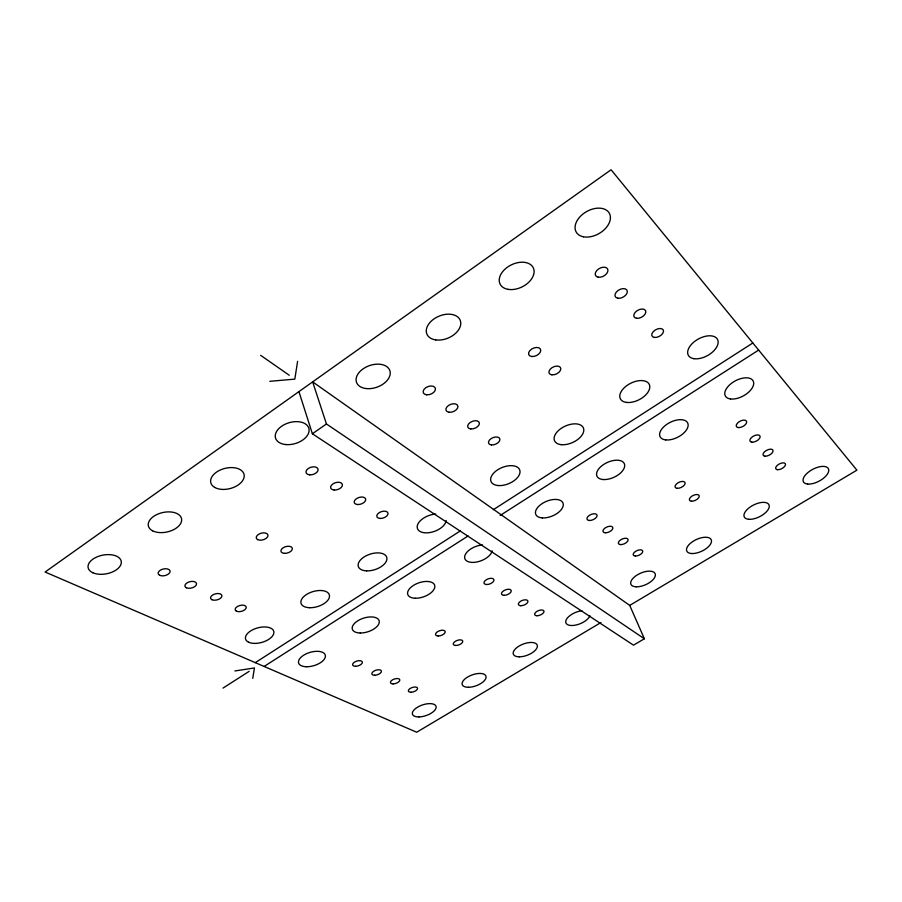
<?xml version="1.0" encoding="UTF-8"?>
<svg xmlns="http://www.w3.org/2000/svg" width="902" height="902" viewBox="0 0 902 902"><rect width="100%" height="100%" fill="white"/><g stroke="black" fill="none" stroke-linecap="round" stroke-linejoin="round"><path stroke-width="1.35" d="M297.604 361.307L294.819 379.133L269.799 381.309M252.752 678.394L254.432 667.954L234.892 670.953M312.374 433.772L326.434 423.974L644.389 638.774L633.475 645.156L312.374 433.772L298.934 391.626M255.289 662.643L460.223 530.974M493.394 509.664L752.832 342.985M222.997 688.102L249.155 671.336M264.128 666.454L468.104 535.957M500.125 515.482L758.638 350.089M600.957 622.527L416.69 732.232L45.1 572.026L611.082 169.768L856.9 470.156L629.72 605.4L312.656 381.873L326.434 423.974M260.633 355.32L289.26 375.255M629.72 605.4L644.389 638.774M446.208 520.51A15.154 8.4 -19.9 0 1 429.713 532.586A15.154 8.4 -19.9 0 1 417.491 525.043A15.154 8.4 -19.9 0 1 435.756 514.05M492.086 550.772A14.443 7.633 -20.7 0 1 476.109 562.126A14.443 7.633 -20.7 0 1 464.981 555.271A14.443 7.633 -20.7 0 1 482.581 544.921M589.897 615.66A12.944 6.111 -22.1 0 1 574.991 625.233A12.944 6.111 -22.1 0 1 566.197 619.798A12.944 6.111 -22.1 0 1 581.914 610.722M542.316 517.906A14.748 7.904 -22.8 0 0 563.299 504.759A14.748 7.904 -22.8 0 0 542.474 503.372A14.748 7.904 -22.8 0 0 542.316 517.906M498.231 485.547A15.469 8.727 -22.2 0 0 520.026 471.554A15.469 8.727 -22.2 0 0 497.735 469.762A15.469 8.727 -22.2 0 0 498.231 485.547M730.496 398.966A15.819 8.535 -28.5 0 0 753.598 384.489A15.819 8.535 -28.5 0 0 733.597 381.85A15.819 8.535 -28.5 0 0 730.496 398.966M636.181 586.807A13.214 6.291 -23.7 0 0 655.371 575.397A13.214 6.291 -23.7 0 0 637.534 574.743A13.214 6.291 -23.7 0 0 636.181 586.807M236.471 611.206A5.694 3.033 -14.7 0 0 245.942 608.489A5.694 3.033 -14.7 0 0 239.718 605.535A5.694 3.033 -14.7 0 0 236.471 611.206M211.936 599.729A5.829 3.157 -14 0 0 221.633 596.977A5.829 3.157 -14 0 0 215.138 593.899A5.829 3.157 -14 0 0 211.936 599.729M186.364 587.777A5.964 3.281 -13.3 0 0 196.286 584.981A5.964 3.281 -13.3 0 0 189.521 581.767A5.964 3.281 -13.3 0 0 186.364 587.777M257.577 539.576A6.032 3.45 -15.2 0 0 267.635 536.758A6.032 3.45 -15.2 0 0 261.129 533.206A6.032 3.45 -15.2 0 0 257.577 539.576M159.699 575.318A6.111 3.416 -12.5 0 0 169.858 572.466A6.111 3.416 -12.5 0 0 162.8 569.117A6.111 3.416 -12.5 0 0 159.699 575.318M380.069 518.458A5.852 3.326 -18.6 0 0 388.029 513.227A5.852 3.326 -18.6 0 0 379.111 512.731A5.852 3.326 -18.6 0 0 380.069 518.458M357.632 504.545A5.987 3.461 -18.1 0 0 365.705 499.178A5.987 3.461 -18.1 0 0 356.527 498.614A5.987 3.461 -18.1 0 0 357.632 504.545M284.558 553.366A5.897 3.315 -15.9 0 0 292.316 548.202A5.897 3.315 -15.9 0 0 283.048 547.83A5.897 3.315 -15.9 0 0 284.558 553.366M334.214 490.034A6.122 3.619 -17.5 0 0 342.41 484.509A6.122 3.619 -17.5 0 0 332.939 483.878A6.122 3.619 -17.5 0 0 334.214 490.034M309.747 474.858A6.269 3.777 -16.8 0 0 318.079 469.175A6.269 3.777 -16.8 0 0 308.292 468.476A6.269 3.777 -16.8 0 0 309.747 474.858M410.974 692.24A4.814 2.244 -18.5 0 0 417.558 688.26A4.814 2.244 -18.5 0 0 410.32 688.373A4.814 2.244 -18.5 0 0 410.974 692.24M393.137 683.896A4.905 2.323 -18.2 0 0 399.812 679.826A4.905 2.323 -18.2 0 0 392.393 679.916A4.905 2.323 -18.2 0 0 393.137 683.896M374.668 675.248A4.995 2.402 -17.9 0 0 381.422 671.088A4.995 2.402 -17.9 0 0 373.823 671.156A4.995 2.402 -17.9 0 0 374.668 675.248M438.214 635.989A5.074 2.492 -19.3 0 0 445.216 631.671A5.074 2.492 -19.3 0 0 437.673 631.625A5.074 2.492 -19.3 0 0 438.214 635.989M355.523 666.296A5.096 2.492 -17.5 0 0 362.367 662.034A5.096 2.492 -17.5 0 0 354.565 662.079A5.096 2.492 -17.5 0 0 355.523 666.296M536.972 615.739A4.972 2.402 -21.5 0 0 544.019 611.477A4.972 2.402 -21.5 0 0 536.927 611.364A4.972 2.402 -21.5 0 0 536.972 615.739M520.804 605.716A5.062 2.492 -21.2 0 0 527.952 601.352A5.062 2.492 -21.2 0 0 520.679 601.206A5.062 2.492 -21.2 0 0 520.804 605.716M455.871 645.482A4.972 2.402 -19.7 0 0 462.771 641.266A4.972 2.402 -19.7 0 0 455.431 641.243A4.972 2.402 -19.7 0 0 455.871 645.482M504.038 595.32A5.153 2.582 -21 0 0 511.276 590.855A5.153 2.582 -21 0 0 503.823 590.663A5.153 2.582 -21 0 0 504.038 595.32M486.629 584.53A5.254 2.683 -20.7 0 0 493.98 579.963A5.254 2.683 -20.7 0 0 486.325 579.738A5.254 2.683 -20.7 0 0 486.629 584.53M491.489 444.923A6.032 3.529 -22.4 0 0 499.933 439.364A6.032 3.529 -22.4 0 0 491.173 438.575A6.032 3.529 -22.4 0 0 491.489 444.923M470.81 428.946A6.167 3.687 -22.1 0 0 479.402 423.241A6.167 3.687 -22.1 0 0 470.359 422.361A6.167 3.687 -22.1 0 0 470.81 428.946M449.196 412.259A6.303 3.856 -21.7 0 0 457.934 406.374A6.303 3.856 -21.7 0 0 448.61 405.415A6.303 3.856 -21.7 0 0 449.196 412.259M531.628 356.504A6.472 4.014 -25 0 0 540.749 350.359A6.472 4.014 -25 0 0 531.549 349.153A6.472 4.014 -25 0 0 531.628 356.504M426.59 394.794A6.449 4.048 -21.2 0 0 435.463 388.739A6.449 4.048 -21.2 0 0 425.834 387.68A6.449 4.048 -21.2 0 0 426.59 394.794M598.218 277.196A6.844 4.363 -28.6 0 0 607.937 270.555A6.844 4.363 -28.6 0 0 598.59 268.954A6.844 4.363 -28.6 0 0 598.218 277.196M617.802 298.224A6.686 4.16 -28.5 0 0 627.341 291.797A6.686 4.16 -28.5 0 0 618.298 290.32A6.686 4.16 -28.5 0 0 617.802 298.224M636.485 318.282A6.539 3.969 -28.4 0 0 645.855 312.047A6.539 3.969 -28.4 0 0 637.094 310.694A6.539 3.969 -28.4 0 0 636.485 318.282M551.855 374.815A6.337 3.833 -25.2 0 0 560.818 368.85A6.337 3.833 -25.2 0 0 551.9 367.745A6.337 3.833 -25.2 0 0 551.855 374.815M654.333 337.438A6.404 3.788 -28.3 0 0 663.522 331.395A6.404 3.788 -28.3 0 0 655.032 330.143A6.404 3.788 -28.3 0 0 654.333 337.438M635.346 556.015A5.13 2.514 -23.9 0 0 642.765 551.528A5.13 2.514 -23.9 0 0 635.809 551.212A5.13 2.514 -23.9 0 0 635.346 556.015M620.576 544.605A5.22 2.616 -23.8 0 0 628.108 540.016A5.22 2.616 -23.8 0 0 620.971 539.655A5.22 2.616 -23.8 0 0 620.576 544.605M605.253 532.778A5.322 2.717 -23.7 0 0 612.898 528.065A5.322 2.717 -23.7 0 0 605.58 527.67A5.322 2.717 -23.7 0 0 605.253 532.778M677.21 488.32A5.457 2.796 -25.7 0 0 685.137 483.438A5.457 2.796 -25.7 0 0 677.921 482.874A5.457 2.796 -25.7 0 0 677.21 488.32M589.333 520.477A5.423 2.819 -23.6 0 0 597.09 515.662A5.423 2.819 -23.6 0 0 589.581 515.211A5.423 2.819 -23.6 0 0 589.333 520.477M777.524 469.694A5.412 2.661 -27.5 0 0 785.484 464.868A5.412 2.661 -27.5 0 0 778.753 464.259A5.412 2.661 -27.5 0 0 777.524 469.694M764.952 456.198A5.513 2.762 -27.6 0 0 773.048 451.259A5.513 2.762 -27.6 0 0 766.136 450.594A5.513 2.762 -27.6 0 0 764.952 456.198M691.451 501.208A5.356 2.695 -25.7 0 0 699.253 496.45A5.356 2.695 -25.7 0 0 692.217 495.942A5.356 2.695 -25.7 0 0 691.451 501.208M751.885 442.172A5.615 2.875 -27.7 0 0 760.115 437.109A5.615 2.875 -27.7 0 0 753.023 436.376A5.615 2.875 -27.7 0 0 751.885 442.172M738.298 427.582A5.728 2.999 -27.8 0 0 746.664 422.384A5.728 2.999 -27.8 0 0 739.381 421.584A5.728 2.999 -27.8 0 0 738.298 427.582M92.759 572.714A16.845 9.505 -10.8 0 0 120.699 565.013A16.845 9.505 -10.8 0 0 100.584 555.655A16.845 9.505 -10.8 0 0 92.759 572.714M152.585 530.804A16.98 9.956 -12.3 0 0 180.885 523.07A16.98 9.956 -12.3 0 0 161.357 512.888A16.98 9.956 -12.3 0 0 152.585 530.804M214.597 487.362A17.138 10.407 -14.1 0 0 243.247 479.616A17.138 10.407 -14.1 0 0 224.361 468.544A17.138 10.407 -14.1 0 0 214.597 487.362M285.9 444.562A17.352 10.869 -16.3 0 0 308.935 428.664A17.352 10.869 -16.3 0 0 281.706 426.184A17.352 10.869 -16.3 0 0 285.9 444.562M248.67 642.247A14.612 7.543 -15.2 0 0 272.99 635.29A14.612 7.543 -15.2 0 0 257.318 627.995A14.612 7.543 -15.2 0 0 248.67 642.247M309.724 607.711A14.759 7.825 -16.6 0 0 329.399 595.083A14.759 7.825 -16.6 0 0 306.466 594.531A14.759 7.825 -16.6 0 0 309.724 607.711M366.573 570.865A14.939 8.118 -18.1 0 0 386.868 557.842A14.939 8.118 -18.1 0 0 364.115 556.929A14.939 8.118 -18.1 0 0 366.573 570.865M306.827 666.747A13.902 6.912 -16.5 0 0 325.306 655.168A13.902 6.912 -16.5 0 0 303.703 655.179A13.902 6.912 -16.5 0 0 306.827 666.747M360.214 633.001A14.06 7.148 -17.7 0 0 379.235 621.083A14.06 7.148 -17.7 0 0 357.79 620.79A14.06 7.148 -17.7 0 0 360.214 633.001M415.213 598.24A14.229 7.396 -19.2 0 0 434.832 585.95A14.229 7.396 -19.2 0 0 413.556 585.342A14.229 7.396 -19.2 0 0 415.213 598.24M419.013 716.921A12.436 5.626 -18.7 0 0 436.128 706.74A12.436 5.626 -18.7 0 0 417.581 707.157A12.436 5.626 -18.7 0 0 419.013 716.921M468.499 687.279A12.583 5.784 -19.8 0 0 486.077 676.816A12.583 5.784 -19.8 0 0 467.664 677.007A12.583 5.784 -19.8 0 0 468.499 687.279M519.327 656.825A12.752 5.942 -20.9 0 0 537.389 646.08A12.752 5.942 -20.9 0 0 519.135 646.024A12.752 5.942 -20.9 0 0 519.327 656.825M366.088 388.548A17.668 11.41 -19.5 0 0 390.171 371.94A17.668 11.41 -19.5 0 0 363.235 368.76A17.668 11.41 -19.5 0 0 366.088 388.548M435.734 339.907A18.029 11.85 -22.7 0 0 460.753 322.645A18.029 11.85 -22.7 0 0 434.087 318.846A18.029 11.85 -22.7 0 0 435.734 339.907M508.108 289.35A18.48 12.256 -26.2 0 0 534.108 271.423A18.48 12.256 -26.2 0 0 507.781 266.936A18.48 12.256 -26.2 0 0 508.108 289.35M583.38 236.786A19.055 12.628 -29.8 0 0 610.417 218.126A19.055 12.628 -29.8 0 0 584.462 212.917A19.055 12.628 -29.8 0 0 583.38 236.786M561.281 444.675A15.785 8.986 -24.3 0 0 583.808 430.22A15.785 8.986 -24.3 0 0 561.777 427.988A15.785 8.986 -24.3 0 0 561.281 444.675M626.495 402.416A16.168 9.245 -26.6 0 0 649.79 387.465A16.168 9.245 -26.6 0 0 628.051 384.759A16.168 9.245 -26.6 0 0 626.495 402.416M693.965 358.692A16.619 9.471 -28.8 0 0 718.082 343.222A16.619 9.471 -28.8 0 0 696.66 340.009A16.619 9.471 -28.8 0 0 693.965 358.692M603.043 479.526A15.052 8.129 -24.7 0 0 624.691 465.962A15.052 8.129 -24.7 0 0 604.114 464.18A15.052 8.129 -24.7 0 0 603.043 479.526M665.732 439.905A15.402 8.332 -26.6 0 0 688.102 425.891A15.402 8.332 -26.6 0 0 667.796 423.692A15.402 8.332 -26.6 0 0 665.732 439.905M691.721 553.535A13.485 6.438 -25 0 0 711.452 541.798A13.485 6.438 -25 0 0 693.841 540.85A13.485 6.438 -25 0 0 691.721 553.535M748.863 519.304A13.778 6.585 -26.4 0 0 769.169 507.217A13.778 6.585 -26.4 0 0 751.794 505.966A13.778 6.585 -26.4 0 0 748.863 519.304M807.685 484.058A14.105 6.709 -27.8 0 0 828.588 471.622A14.105 6.709 -27.8 0 0 811.462 470.043A14.105 6.709 -27.8 0 0 807.685 484.058"/></g></svg>
